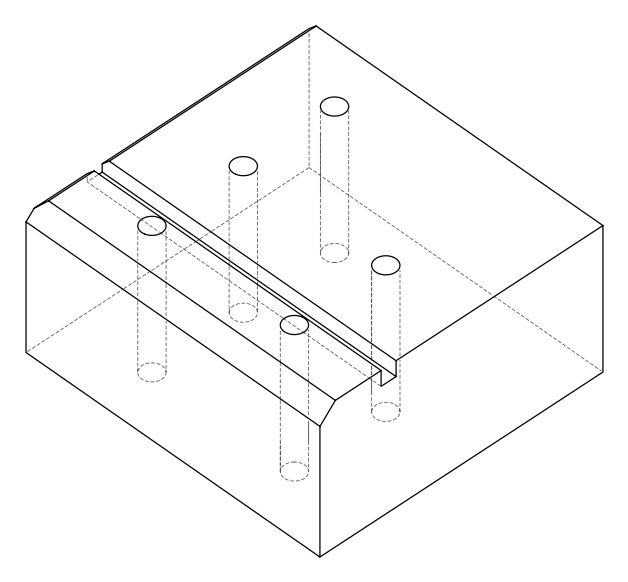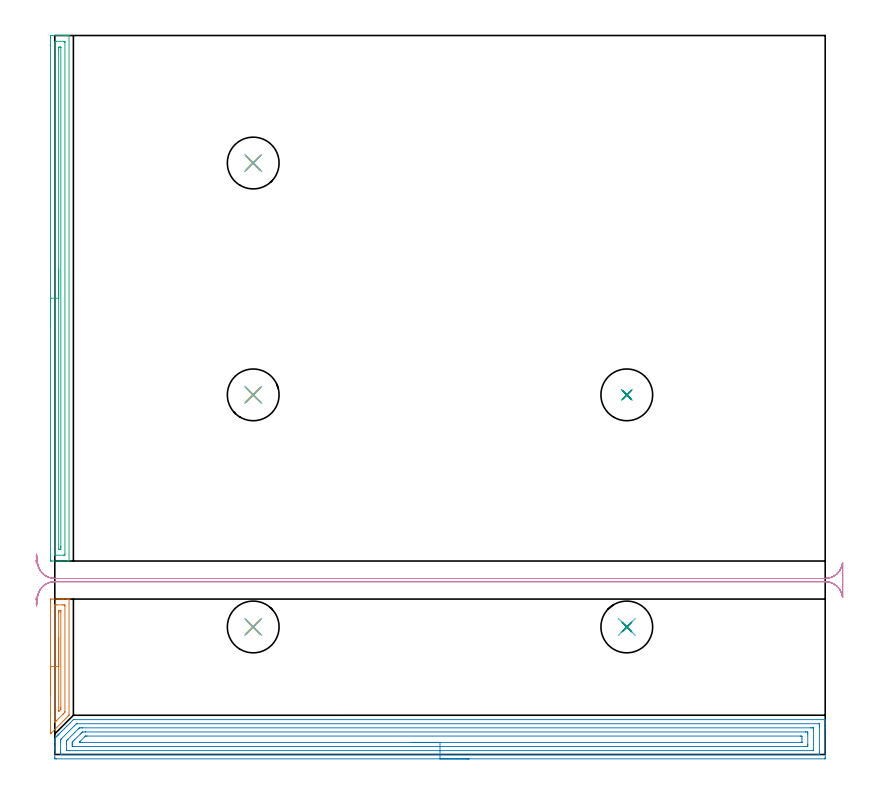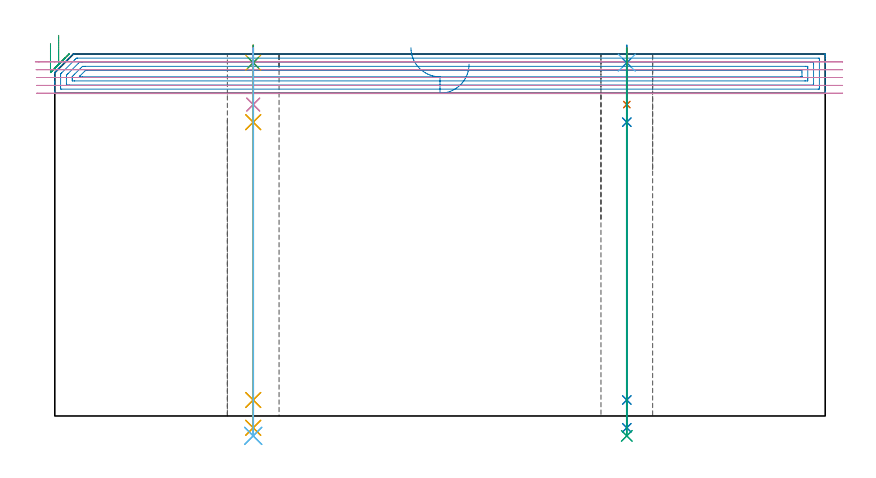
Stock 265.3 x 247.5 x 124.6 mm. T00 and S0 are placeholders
(PLAN: 24 operations, 17 tool changes, 28.8 min)
(1 AREA_MILL | FG_CHAMFER_SURFACE | UGT0205_001 | 1.21 min | 1117 mm3)
(2 AREA_MILL_1 | FG_CHAMFER_SURFACE_1 | UGT0205_001 | 10.83 min | 24000 mm3)
(3 AREA_MILL_2 | FG_CHAMFER_SURFACE_2 | UGT0205_001 | 4.51 min | 3789 mm3)
(4 MILL_RECTANGULAR_SLOT | SLOT_RECTANGULAR | UGT0201_130 | Follow Part, ap 3, ae 75% | 5.9 min | 46733 mm3)
(5 SPOT_DRILL | STEP1HOLE | NXT0321_9005460120000 | 0.05 min | 188 mm3)
(6 SPOT_DRILL_1 | STEP1HOLE_1 | NXT0321_9005460120000 | 0.05 min | 183 mm3)
(7 SPOT_DRILL_2 | STEP1HOLE_2 | NXT0321_9005460120000 | 0.05 min | 183 mm3)
(8 SPOT_DRILL_3 | STEP1HOLE_3 | NXT0321_9005460120000 | 0.05 min | 185 mm3)
(9 SPOT_DRILL_4 | STEP1HOLE_4 | NXT0321_9005460120000 | 0.05 min | 179 mm3)
(10 DRILL_BLIND_HOLE_INTO_CENTER | STEP1HOLE | NXT0301_087 | 0.08 min | 1508 mm3)
(11 GUN_DRILL_THROUGH_HOLE | STEP1HOLE | UGT0307_008 | 0.62 min | 10303 mm3)
(12 DRILL_TO_ENLARGE_THROUGH_HOLE | STEP1HOLE | UGT0301_248 | 0.54 min | 18991 mm3)
(13 DRILL_BLIND_HOLE_INTO_CENTER_1 | STEP1HOLE_1 | NXT0301_087 | 0.08 min | 1512 mm3)
(14 GUN_DRILL_THROUGH_HOLE_1 | STEP1HOLE_1 | UGT0307_008 | 0.62 min | 10295 mm3)
(15 DRILL_TO_ENLARGE_THROUGH_HOLE_1 | STEP1HOLE_1 | UGT0301_248 | 0.54 min | 18992 mm3)
(16 DRILL_BLIND_HOLE_INTO_CENTER_2 | STEP1HOLE_2 | NXT0301_087 | 0.08 min | 1509 mm3)
(17 GUN_DRILL_THROUGH_HOLE_2 | STEP1HOLE_2 | UGT0307_008 | 0.62 min | 10295 mm3)
(18 DRILL_TO_ENLARGE_THROUGH_HOLE_2 | STEP1HOLE_2 | UGT0301_248 | 0.54 min | 18991 mm3)
(19 DRILL_BLIND_HOLE_INTO_CENTER_3 | STEP1HOLE_3 | NXT0301_087 | 0.08 min | 1515 mm3)
(20 GUN_DRILL_THROUGH_HOLE_3 | STEP1HOLE_3 | UGT0307_008 | 0.62 min | 10299 mm3)
(21 DRILL_TO_ENLARGE_THROUGH_HOLE_3 | STEP1HOLE_3 | UGT0301_248 | 0.54 min | 18989 mm3)
(22 DRILL_BLIND_HOLE_INTO_CENTER_4 | STEP1HOLE_4 | NXT0301_087 | 0.08 min | 1505 mm3)
(23 GUN_DRILL_THROUGH_HOLE_4 | STEP1HOLE_4 | UGT0307_008 | 0.62 min | 10301 mm3)
(24 DRILL_TO_ENLARGE_THROUGH_HOLE_4 | STEP1HOLE_4 | UGT0301_248 | 0.54 min | 18986 mm3)
(TOOL UGT0205_001 | Chamfer Mill 20 x 3 x 45 deg. | D20 FL50 Z2)
(TOOL UGT0201_130 | Carbide End Mill 12.0 | D12 FL15 Z4)
(TOOL NXT0321_9005460120000 | NC Spot Drill, 142deg, 12mm, Carbide, Uncoated | D12 PA142 FL30 Z2)
(TOOL NXT0301_087 | Carbide Drill 11.6mm [860.1-1160-058A1-MM 2214] | D11.6 PA140 FL72 Z2)
(TOOL UGT0307_008 | Gun Drill 11 mm | D11 PA130 FL24 Z1)
(TOOL UGT0301_248 | Twist Drill 17.8 mm | D17.8 PA118 FL130 Z2)
(OP 1 AREA_MILL)
G17 G21 G94 G90
T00 M6
G54
G17 G0 G90 X-1.5 Y20.3 S1061 M3
G43 Z134.6 H0
Z128.2
G94 G1 Y20.338 Z127.328 F250.
Y20.452 Z126.464
Y20.641 Z125.612
Y20.903 Z124.78
Y21.237 Z123.974
Y21.64 Z123.2
Y22.109 Z122.464
Y22.64 Z121.772
Y23.229 Z121.129
Y23.872 Z120.54
Y24.564 Z120.009
Y25.3 Z119.54
Y26.074 Z119.137
Y26.88 Z118.803
Y27.712 Z118.541
Y28.564 Z118.352
Y29.429 Z118.238
Y30.3 Z118.2
Y52.602
X-1.499 Y52.952 Z118.201
X-1.492 Y53.482 Z118.203
X-1.491 Y53.493 Z118.205
X-0.963 Y53.5 Z118.732
X0.812 Z120.506
X1.493 Z121.191
X1.7 Z121.397
X2.381 Z122.078
X2.588 Z122.284
X3.001 Z122.7
X3.949 Z123.648
X4.363 Z124.061
X4.651 Z124.349
X4.88 Y53.492 Z124.572
X4.897 Y53.49 Z124.589
X4.9 Y53.396 Z124.6
Y13.866
X4.897 Y13.505 Z124.588
X4.817 Y13.42 Z124.514
X4.659 Y13.259 Z124.359
X-1.248 Y7.352 Z118.451
X-1.407 Y7.198 Z118.29
X-1.491 Y7.119 Z118.205
X-1.499 Y7.29 Z118.201
X-1.5 Y7.321 Z118.2
Y30.3
X-0.086 Z119.614
X-0.085 Y51.186 Z119.615
X-0.075 Y51.49 Z119.625
X0.49 Y51.499 Z120.19
X2.588 Y51.5 Z122.288
X3.153 Y51.498 Z122.853
X3.475 Y51.49 Z123.175
X3.485 Y51.176 Z123.185
X3.486 Y51.165 Z123.186
X3.485 Y14.744 Z123.185
X3.475 Y14.537 Z123.175
X3.144 Y14.198 Z122.844
X2.816 Y13.866 Z122.516
X2.702 Y13.752 Z122.402
X0.482 Y11.532 Z120.182
X0.151 Y11.201 Z119.851
X0.036 Y11.09 Z119.736
X-0.075 Y10.987 Z119.625
X-0.085 Y11.201 Z119.615
X-0.086 Y11.212 Z119.614
Y30.3
X1.328 Z121.028
X1.329 Y48.511 Z121.029
X1.33 Y48.881 Z121.03
X1.334 Y49.399 Z121.034
X1.335 Y49.482 Z121.035
X1.499 Y49.493 Z121.199
X1.6 Y49.499 Z121.3
X1.7 Z121.4
X1.801 Y49.498 Z121.501
X2.002 Y49.493 Z121.702
X2.057 Y49.49 Z121.757
X2.065 Y49.48 Z121.765
X2.068 Y49.452 Z121.768
X2.07 Y49.399 Z121.77
X2.071 Y49.028 Z121.771
Y16.16
X2.069 Y15.643 Z121.769
X2.067 Y15.597 Z121.767
X2.065 Y15.578 Z121.765
X2.051 Y15.56 Z121.751
X1.995 Y15.497 Z121.695
X1.921 Y15.421 Z121.621
X1.433 Y14.934 Z121.133
X1.381 Y14.886 Z121.081
X1.342 Y14.852 Z121.042
X1.335 Y14.902 Z121.035
X1.332 Y15.014 Z121.032
X1.33 Y15.125 Z121.03
X1.328 Y19.586 Z121.028
Y30.3
Y31.172 Z121.067
Y32.037 Z121.18
Y32.888 Z121.369
Y33.72 Z121.632
Y34.526 Z121.965
Y35.3 Z122.368
Y36.036 Z122.837
Y36.728 Z123.368
Y37.371 Z123.957
Y37.961 Z124.601
Y38.492 Z125.293
Y38.96 Z126.028
Y39.363 Z126.802
Y39.697 Z127.608
Y39.959 Z128.44
Y40.148 Z129.292
Y40.262 Z130.157
Y40.3 Z131.028
G0 Z134.6
M5
M2
(OP 2 AREA_MILL_1)
G17 G21 G94 G90
T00 M6
G54
G17 G0 G90 X142.6 Y-1.5 S1061 M3
G43 Z134.6 H0
Z121.1
G94 G1 X142.562 Z120.228 F250.
X142.448 Z119.364
X142.259 Z118.512
X141.997 Z117.68
X141.663 Z116.874
X141.26 Z116.1
X140.792 Z115.364
X140.26 Z114.672
X139.671 Z114.029
X139.028 Z113.44
X138.336 Z112.908
X137.6 Z112.44
X136.826 Z112.037
X136.02 Z111.703
X135.188 Z111.441
X134.336 Z111.252
X133.472 Z111.138
X132.6 Z111.1
X0.598 Y-1.499 Z111.101
X0.064 Y-1.494 Z111.103
X0.008 Y-1.491 Z111.105
X0. Y-0.963 Z111.633
Y1.7 Z114.294
Y2.285 Z114.882
Y2.587 Z115.184
Y4.362 Z116.957
Y5.24 Z117.84
Y5.6 Z118.197
X0.361 Y5.961 Z118.561
X0.536 Y6.138 Z118.734
X0.598 Y6.198 Z118.797
X0.772 Y6.372 Z118.971
X0.832 Y6.433 Z119.03
X0.895 Y6.495 Z119.094
X1.066 Y6.666 Z119.265
X1.128 Y6.729 Z119.326
X1.192 Y6.793 Z119.392
X1.361 Y6.961 Z119.56
X1.424 Y7.025 Z119.622
X1.49 Y7.09 Z119.689
X2.382 Y7.982 Z120.581
X3.274 Y8.874 Z121.473
X4.165 Y9.766 Z122.365
X5.057 Y10.658 Z123.257
X6.336 Y11.936 Z124.536
X6.395 Y11.993 Z124.592
X6.841 Y12. Z124.6
X265.048
X265.19 Y11.997 Z124.588
X265.193 Y11.97 Z124.561
X265.2 Y11.634 Z124.233
Y11.18 Z123.779
Y10.575 Z123.17
Y9.386 Z121.983
Y8.8 Z121.394
Y-0.963 Z111.634
X265.198 Y-1.258 Z111.339
X265.19 Y-1.492 Z111.106
X264.955 Y-1.499 Z111.099
X132.6 Y-1.5 Z111.1
Y-0.086 Z112.514
X2.382 Y-0.085 Z112.515
X2.01 Y-0.075 Z112.525
X2.003 Y0.301 Z112.901
X2.001 Y0.812 Z113.412
X2. Y1.192 Z113.792
Y4.362 Z116.962
X2.001 Y4.742 Z117.342
X2.005 Y4.996 Z117.596
X2.01 Y5.122 Z117.722
X2.014 Y5.152 Z117.752
X2.038 Y5.18 Z117.78
X2.102 Y5.25 Z117.85
X2.241 Y5.39 Z117.99
X2.382 Y5.532 Z118.132
X6.841 Y9.991 Z122.591
X7.137 Y10.281 Z122.881
X7.437 Y10.575 Z123.175
X7.723 Y10.585 Z123.185
X7.733 Y10.586 Z123.186
X262.818 Y10.585 Z123.185
X263.19 Y10.575 Z123.175
X263.197 Y10.199 Z122.799
X263.199 Y9.688 Z122.288
X263.2 Y9.308 Z121.908
X263.199 Y0.812 Z113.412
X263.198 Y0.435 Z113.035
X263.19 Y-0.075 Z112.525
X262.828 Y-0.085 Z112.515
X262.818 Y-0.086 Z112.514
X132.6
Y1.328 Z113.928
X5.057 Y1.329 Z113.929
X4.537 Y1.33 Z113.93
X4.165 Y1.333 Z113.933
X4.043 Y1.335 Z113.935
X4.01 Y1.343 Z113.943
X4.006 Y1.426 Z114.026
X4.002 Y1.535 Z114.135
X4.001 Y1.7 Z114.3
X4. Y1.864 Z114.464
Y3.639 Z116.239
X4.001 Y4.362 Z116.962
X4.003 Y4.524 Z117.124
X4.01 Y4.689 Z117.289
X4.165 Y4.86 Z117.46
X4.359 Y5.058 Z117.658
X4.549 Y5.25 Z117.85
X8.101 Y8.8 Z121.4
X8.365 Y9.059 Z121.659
X8.456 Y9.145 Z121.745
X8.489 Y9.165 Z121.765
X8.532 Y9.167 Z121.767
X8.625 Y9.169 Z121.769
X9.144 Y9.171 Z121.771
X9.517 Y9.172 Z121.772
X260.143 Y9.171 Z121.771
X260.663 Y9.17 Z121.77
X261.035 Y9.167 Z121.767
X261.157 Y9.165 Z121.765
X261.19 Y9.157 Z121.757
X261.194 Y9.074 Z121.674
X261.197 Y8.965 Z121.565
X261.199 Y8.8 Z121.4
X261.2 Y8.636 Z121.236
X261.199 Y1.7 Z114.3
X261.198 Y1.537 Z114.137
X261.191 Y1.371 Z113.971
X261.188 Y1.334 Z113.934
X261.173 Y1.333 Z113.933
X261.128 Y1.33 Z113.93
X261.035 Y1.329 Z113.929
X132.6 Y1.328 Z113.928
Y2.743 Z115.343
X6.841
X6.684 Y2.744 Z115.344
X6.073 Y2.75 Z115.35
X6.01 Y2.754 Z115.354
X6.007 Y2.845 Z115.445
X6.003 Y3.038 Z115.638
X6. Y3.424 Z116.024
Y3.475 Z116.075
X6.001 Y3.893 Z116.493
X6.004 Y4.103 Z116.703
X6.01 Y4.207 Z116.807
X6.014 Y4.253 Z116.853
X6.034 Y4.278 Z116.878
X6.114 Y4.362 Z116.962
X6.476 Y4.726 Z117.326
X6.841 Y5.093 Z117.693
X8.775 Y7.025 Z119.625
X9.149 Y7.392 Z119.992
X9.517 Y7.75 Z120.35
X9.678 Y7.753 Z120.353
X10.409 Y7.757 Z120.357
X10.565
X258.359
X258.516 Y7.756 Z120.356
X259.127 Y7.75 Z120.35
X259.19 Y7.746 Z120.346
X259.193 Y7.655 Z120.255
X259.197 Y7.462 Z120.062
X259.2 Y7.076 Z119.676
Y3.525 Z116.125
Y3.475 Z116.075
X259.197 Y3.056 Z115.656
X259.193 Y2.847 Z115.447
X259.19 Y2.75 Z115.35
X259.09 Y2.748 Z115.348
X258.359 Y2.743 Z115.343
X258.203
X132.6
Y4.157 Z116.757
X9.517
X8.83 Y4.158 Z116.758
X8.625 Y4.16 Z116.76
X8.434 Y4.164 Z116.764
X8.571 Y4.362 Z116.962
X8.595 Y4.393 Z116.993
X8.625 Y4.426 Z117.026
X10.409 Y6.21 Z118.81
X10.505 Y6.299 Z118.899
X10.543 Y6.333 Z118.933
X10.581 Y6.336 Z118.936
X10.752 Y6.339 Z118.939
X11.095 Y6.343 Z118.943
X256.575 Y6.342 Z118.942
X256.781 Y6.341 Z118.941
X257.185 Y6.336 Z118.936
X257.19 Y6.138 Z118.738
X257.199 Y5.517 Z118.117
Y4.362 Z116.962
X257.197 Y4.207 Z116.807
X257.194 Y4.169 Z116.769
X257.191 Y4.165 Z116.765
X257.175 Y4.162 Z116.762
X257.126 Y4.159 Z116.759
X256.988 Y4.157 Z116.757
X256.782
X132.6
X131.728 Z116.795
X130.864 Z116.909
X130.012 Z117.098
X129.18 Z117.36
X128.374 Z117.694
X127.6 Z118.097
X126.864 Z118.565
X126.172 Z119.096
X125.529 Z119.686
X124.94 Z120.329
X124.408 Z121.021
X123.94 Z121.757
X123.537 Z122.531
X123.203 Z123.337
X122.941 Z124.169
X122.752 Z125.02
X122.638 Z125.885
X122.6 Z126.757
G0 Z134.6
M5
M2
(OP 3 AREA_MILL_2)
G17 G21 G94 G90
T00 M6
G54
G17 G0 G90 X-1.5 Y147.05 S1061 M3
G43 Z134.6 H0
Z128.2
G94 G1 Y147.088 Z127.328 F250.
Y147.202 Z126.463
Y147.391 Z125.612
Y147.653 Z124.78
Y147.987 Z123.974
Y148.39 Z123.2
Y148.858 Z122.464
Y149.39 Z121.772
Y149.979 Z121.129
Y150.622 Z120.54
Y151.314 Z120.008
Y152.05 Z119.54
Y152.824 Z119.137
Y153.63 Z118.803
Y154.462 Z118.541
Y155.314 Z118.352
Y156.178 Z118.238
Y157.05 Z118.2
Y246.523
X-1.499 Y246.876 Z118.201
X-1.494 Y247.411 Z118.203
X-1.491 Y247.492 Z118.206
X-0.963 Y247.5 Z118.734
X1.7 Z121.395
X3.123 Z122.819
X3.475 Z123.17
X4.179 Z123.879
X4.474 Z124.174
X4.864 Y247.493 Z124.556
X4.897 Y247.49 Z124.588
X4.9 Y247.323 Z124.6
Y66.777
X4.897 Y66.61 Z124.588
X4.864 Y66.607 Z124.556
X4.474 Y66.6 Z124.173
X4.179 Z123.879
X3.475 Z123.17
X2.236 Z121.932
X1.7 Z121.395
X1.08 Z120.776
X-0.963 Y66.601 Z118.734
X-1.206 Y66.603 Z118.491
X-1.491 Y66.608 Z118.205
X-1.494 Y66.689 Z118.203
X-1.499 Y67.224 Z118.201
X-1.5 Y67.765 Z118.2
Y157.05
X-0.086 Z119.614
Y245.099
X-0.075 Y245.49 Z119.625
X0.405 Y245.499 Z120.105
X3.068 Z122.768
X3.475 Y245.49 Z123.175
X3.486 Y245.088 Z123.186
Y245.078
Y69.001
X3.475 Y68.61 Z123.175
X2.995 Y68.601 Z122.695
X0.332 Z120.032
X-0.075 Y68.61 Z119.625
X-0.086 Y69.012 Z119.614
Y69.022
Y157.05
X1.328 Z121.028
X1.329 Y242.407 Z121.029
X1.33 Y242.78 Z121.03
X1.333 Y243.301 Z121.033
X1.335 Y243.478 Z121.035
X1.509 Y243.493 Z121.209
X1.7 Y243.497 Z121.4
X1.898 Y243.495 Z121.598
X2.029 Y243.49 Z121.729
X2.065 Y243.487 Z121.765
X2.067 Y243.47 Z121.767
X2.069 Y243.425 Z121.769
X2.071 Y243.301 Z121.771
Y71.693
X2.07 Y71.32 Z121.77
X2.067 Y70.799 Z121.767
X2.065 Y70.622 Z121.765
X1.891 Y70.607 Z121.591
X1.7 Y70.603 Z121.4
X1.502 Y70.605 Z121.202
X1.371 Y70.61 Z121.071
X1.334 Y70.613 Z121.034
X1.333 Y70.63 Z121.033
X1.331 Y70.675 Z121.031
X1.329 Y70.799 Z121.029
X1.328 Y157.05 Z121.028
Y157.922 Z121.066
Y158.786 Z121.18
Y159.638 Z121.369
Y160.47 Z121.631
Y161.276 Z121.965
Y162.05 Z122.368
Y162.786 Z122.837
Y163.478 Z123.368
Y164.121 Z123.957
Y164.71 Z124.601
Y165.242 Z125.293
Y165.71 Z126.028
Y166.113 Z126.802
Y166.447 Z127.608
Y166.709 Z128.44
Y166.898 Z129.292
Y167.012 Z130.157
Y167.05 Z131.028
G0 Z134.6
M5
M2
(OP 4 MILL_RECTANGULAR_SLOT)
G17 G21 G94 G90
T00 M6
G54
G17 G0 G90 X-6.704 Y53.267 S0 M3
G43 Z134.6 H0
Z121.9
G94 G1 X-5.457 Y55.995 F250.
G2 X0. Y59.5 R6. F500.
G1 X265.2
G2 X271.17 Y54.099 R6.
G1 X271.2
Y66.001
X271.17
G2 X265.2 Y60.6 R6.
G1 X0.
G2 X-5.461 Y64.114 R6.
G1 X-6.704 Y66.845 F250.
G0 X-6.447 Y51.647 Z119.2
G1 X-5.899 Y54.596
G2 X0. Y59.5 R6. F500.
G1 X265.2
G2 X271.17 Y54.099 R6.
G1 X271.2
Y66.001
X271.17
G2 X265.2 Y60.6 R6.
G1 X0.
G2 X-5.897 Y65.492 R6.
G1 X-6.451 Y68.441 F250.
G0 X-6.27 Y51.114 Z116.5
G1 X-5.97 Y54.099
G2 X0. Y59.5 R6. F500.
G1 X265.2
G2 X271.17 Y54.099 R6.
G1 X271.2
Y66.001
X271.17
G2 X265.2 Y60.6 R6.
G1 X0.
G2 X-5.97 Y66.001 R6.
G1 X-6.27 Y68.986 F250.
G0 Y51.114 Z113.8
G1 X-5.97 Y54.099
G2 X0. Y59.5 R6. F500.
G1 X265.2
G2 X271.17 Y54.099 R6.
G1 X271.2
Y66.001
X271.17
G2 X265.2 Y60.6 R6.
G1 X0.
G2 X-5.97 Y66.001 R6.
G1 X-6.27 Y68.986 F250.
G0 Y51.114 Z111.1
G1 X-5.97 Y54.099
G2 X0. Y59.5 R6. F500.
G1 X265.2
G2 X271.17 Y54.099 R6.
G1 X271.2
Y66.001
X271.17
G2 X265.2 Y60.6 R6.
G1 X0.
G2 X-5.97 Y66.001 R6.
G1 X-6.27 Y68.986 F250.
G0 Z134.6
M5
M2
(OP 5 SPOT_DRILL)
G17 G21 G94 G90
T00 M6
G54
G17 G0 G90 X68.3 Y43.9 S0 M3
G43 Z134.6 H0
G94 G81 G98 Z121.6 F250. R127.6
G80
M5
M2
(OP 6 SPOT_DRILL_1)
G17 G21 G94 G90
T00 M6
G54
G17 G0 G90 X196.9 Y43.9 S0 M3
G43 Z134.6 H0
G94 G81 G98 Z121.6 F250. R127.6
G80
M5
M2
(OP 7 SPOT_DRILL_2)
G17 G21 G94 G90
T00 M6
G54
G17 G0 G90 X68.3 Y123.8 S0 M3
G43 Z134.6 H0
G94 G81 G98 Z121.6 F250. R127.6
G80
M5
M2
(OP 8 SPOT_DRILL_3)
G17 G21 G94 G90
T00 M6
G54
G17 G0 G90 X196.9 Y123.8 S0 M3
G43 Z134.6 H0
G94 G81 G98 Z121.6 F250. R127.6
G80
M5
M2
(OP 9 SPOT_DRILL_4)
G17 G21 G94 G90
T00 M6
G54
G17 G0 G90 X68.3 Y203.6 S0 M3
G43 Z134.6 H0
G94 G81 G98 Z121.6 F250. R127.6
G80
M5
M2
(OP 10 DRILL_BLIND_HOLE_INTO_CENTER)
G17 G21 G94 G90
T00 M6
G54
G17 G0 G90 X68.3 Y43.9 S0 M3
G43 Z134.6 H1
G94 G81 G98 Z107.2 F250. R126.6
G80
M5
M2
(OP 11 GUN_DRILL_THROUGH_HOLE)
G17 G21 G94 G90
T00 M6
G54
G17 G0 G90 X68.3 Y43.9 M8
G43 Z134.6 H0
Z120.549
S716 M3
G94 G1 Z101.137 F125. M26
G4 X.084
Z5.5 F250.
G4 X.084
Z-4.065 F125.
G4 X.084
M5
M9
G0 Z120.549
Z134.6
M2
(OP 12 DRILL_TO_ENLARGE_THROUGH_HOLE)
G17 G21 G94 G90
T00 M6
G54
G17 G0 G90 X68.3 Y43.9 S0 M3
G43 Z134.6 H0
G94 G73 G98 Z-6.848 F250. Q16.431 R126.6
G80
M5
M2
(OP 13 DRILL_BLIND_HOLE_INTO_CENTER_1)
G17 G21 G94 G90
T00 M6
G54
G17 G0 G90 X196.9 Y43.9 S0 M3
G43 Z134.6 H1
G94 G81 G98 Z107.2 F250. R126.6
G80
M5
M2
(OP 14 GUN_DRILL_THROUGH_HOLE_1)
G17 G21 G94 G90
T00 M6
G54
G17 G0 G90 X196.9 Y43.9 M8
G43 Z134.6 H0
Z120.549
S716 M3
G94 G1 Z101.137 F125. M26
G4 X.084
Z5.5 F250.
G4 X.084
Z-4.065 F125.
G4 X.084
M5
M9
G0 Z120.549
Z134.6
M2
(OP 15 DRILL_TO_ENLARGE_THROUGH_HOLE_1)
G17 G21 G94 G90
T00 M6
G54
G17 G0 G90 X196.9 Y43.9 S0 M3
G43 Z134.6 H0
G94 G73 G98 Z-6.848 F250. Q16.431 R126.6
G80
M5
M2
(OP 16 DRILL_BLIND_HOLE_INTO_CENTER_2)
G17 G21 G94 G90
T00 M6
G54
G17 G0 G90 X68.3 Y123.8 S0 M3
G43 Z134.6 H1
G94 G81 G98 Z107.2 F250. R126.6
G80
M5
M2
(OP 17 GUN_DRILL_THROUGH_HOLE_2)
G17 G21 G94 G90
T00 M6
G54
G17 G0 G90 X68.3 Y123.8 M8
G43 Z134.6 H0
Z120.549
S716 M3
G94 G1 Z101.137 F125. M26
G4 X.084
Z5.5 F250.
G4 X.084
Z-4.065 F125.
G4 X.084
M5
M9
G0 Z120.549
Z134.6
M2
(OP 18 DRILL_TO_ENLARGE_THROUGH_HOLE_2)
G17 G21 G94 G90
T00 M6
G54
G17 G0 G90 X68.3 Y123.8 S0 M3
G43 Z134.6 H0
G94 G73 G98 Z-6.848 F250. Q16.431 R126.6
G80
M5
M2
(OP 19 DRILL_BLIND_HOLE_INTO_CENTER_3)
G17 G21 G94 G90
T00 M6
G54
G17 G0 G90 X196.9 Y123.8 S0 M3
G43 Z134.6 H1
G94 G81 G98 Z107.2 F250. R126.6
G80
M5
M2
(OP 20 GUN_DRILL_THROUGH_HOLE_3)
G17 G21 G94 G90
T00 M6
G54
G17 G0 G90 X196.9 Y123.8 M8
G43 Z134.6 H0
Z120.549
S716 M3
G94 G1 Z101.137 F125. M26
G4 X.084
Z5.5 F250.
G4 X.084
Z-4.065 F125.
G4 X.084
M5
M9
G0 Z120.549
Z134.6
M2
(OP 21 DRILL_TO_ENLARGE_THROUGH_HOLE_3)
G17 G21 G94 G90
T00 M6
G54
G17 G0 G90 X196.9 Y123.8 S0 M3
G43 Z134.6 H0
G94 G73 G98 Z-6.848 F250. Q16.431 R126.6
G80
M5
M2
(OP 22 DRILL_BLIND_HOLE_INTO_CENTER_4)
G17 G21 G94 G90
T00 M6
G54
G17 G0 G90 X68.3 Y203.6 S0 M3
G43 Z134.6 H1
G94 G81 G98 Z107.2 F250. R126.6
G80
M5
M2
(OP 23 GUN_DRILL_THROUGH_HOLE_4)
G17 G21 G94 G90
T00 M6
G54
G17 G0 G90 X68.3 Y203.6 M8
G43 Z134.6 H0
Z120.549
S716 M3
G94 G1 Z101.137 F125. M26
G4 X.084
Z5.5 F250.
G4 X.084
Z-4.065 F125.
G4 X.084
M5
M9
G0 Z120.549
Z134.6
M2
(OP 24 DRILL_TO_ENLARGE_THROUGH_HOLE_4)
G17 G21 G94 G90
T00 M6
G54
G17 G0 G90 X68.3 Y203.6 S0 M3
G43 Z134.6 H0
G94 G73 G98 Z-6.848 F250. Q16.431 R126.6
G80
M5
M2
